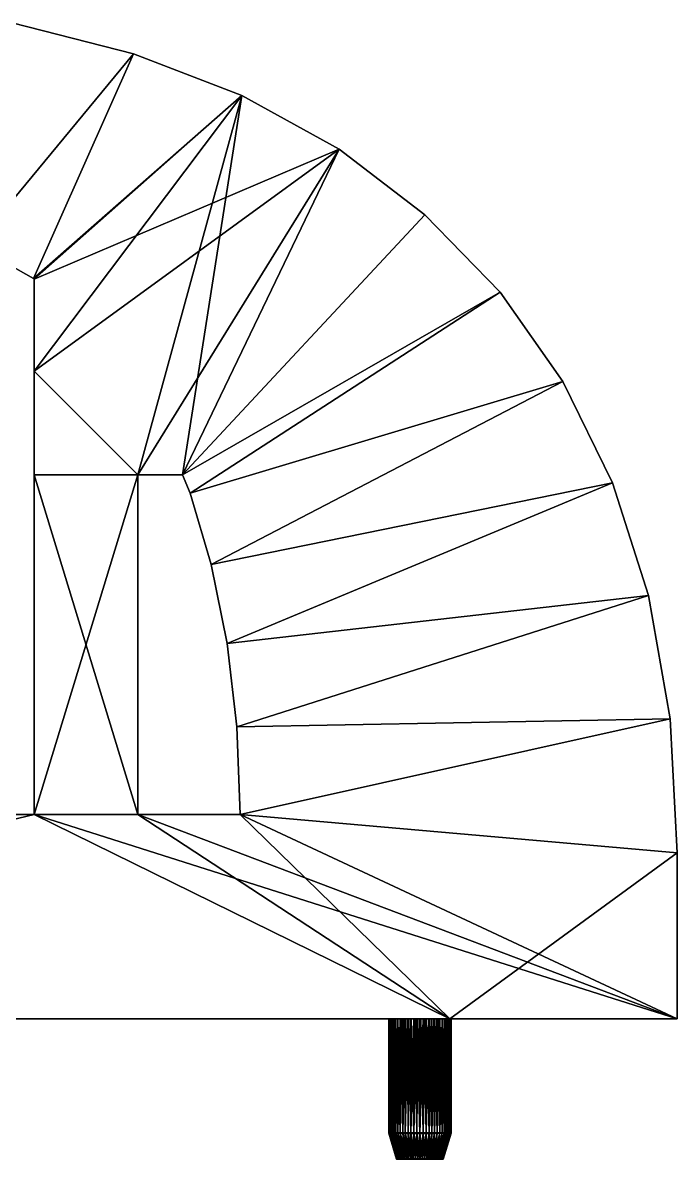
# Model space of a CAD drawing. Extents: x -16.5 to 76.5, y -27 to 68.
# Drawn here: x 45 to 76.5, y 12 to 66.8 of the extents above; entities that cross this region are included whole.
import ezdxf

# ---------------------------------------------------------------- set-up
doc = ezdxf.new("R2010")
doc.units = 0
doc.header["$MEASUREMENT"] = 0
doc.layers.add('STL2DXF', color=7, linetype='Continuous')

msp = doc.modelspace()

# ---------------------------------------------------------------- linework, layer by layer
at = {"layer": 'STL2DXF'}
for points in [[(44.442, 66.797), (50.285, 65.293), (42.639, 56.063)], [(44.442, 66.797, 15), (42.639, 56.063, 15), (50.285, 65.293, 15)], [(44.442, 66.797), (44.442, 66.797, 15), (50.285, 65.293)], [(50.285, 65.293), (44.442, 66.797, 15), (50.285, 65.293, 15)], [(42.639, 56.063), (50.285, 65.293), (45.465, 54.464)], [(45.465, 54.464, 15), (50.285, 65.293, 15), (42.639, 56.063, 15)], [(55.521, 63.283), (45.465, 54.464), (50.285, 65.293)], [(45.465, 54.464, 15), (55.521, 63.283, 15), (50.285, 65.293, 15)], [(55.521, 63.283), (50.285, 65.293), (55.521, 63.283, 15)], [(55.521, 63.283, 15), (50.285, 65.293), (50.285, 65.293, 15)], [(45.465, 54.464), (55.521, 63.283), (45.5, 54.435)], [(55.521, 63.283, 15), (45.465, 54.464, 15), (45.5, 54.435, 15)], [(55.521, 63.283), (60.202, 60.699), (45.5, 54.435)], [(50.5, 45, 15), (55.521, 63.283, 15), (45.5, 50, 15)], [(45.5, 54.435, 15), (45.5, 50, 15), (55.521, 63.283, 15)], [(52.646, 45, 15), (55.521, 63.283, 15), (50.5, 45, 15)], [(55.521, 63.283, 15), (52.646, 45, 15), (60.202, 60.699, 15)], [(55.521, 63.283), (55.521, 63.283, 15), (60.202, 60.699)], [(60.202, 60.699, 15), (60.202, 60.699), (55.521, 63.283, 15)], [(45.5, 50), (60.202, 60.699), (50.5, 45)], [(45.5, 54.435), (60.202, 60.699), (45.5, 50)], [(50.5, 45), (60.202, 60.699), (52.646, 45)], [(64.329, 57.54), (52.646, 45), (60.202, 60.699)], [(64.329, 57.54, 15), (60.202, 60.699, 15), (52.646, 45, 15)], [(64.329, 57.54, 15), (64.329, 57.54), (60.202, 60.699, 15)], [(60.202, 60.699), (60.202, 60.699, 15), (64.329, 57.54)], [(64.329, 57.54), (67.97, 53.807), (52.646, 45)], [(64.329, 57.54, 15), (52.646, 45, 15), (67.97, 53.807, 15)], [(64.329, 57.54), (67.97, 53.807, 15), (67.97, 53.807)], [(64.329, 57.54, 15), (67.97, 53.807, 15), (64.329, 57.54)], [(42.639, 56.063), (45.465, 54.464), (45.465, 54.464, 15)], [(42.639, 56.063), (45.465, 54.464, 15), (42.639, 56.063, 15)], [(45.465, 54.464), (45.5, 54.435), (45.5, 54.435, 15)], [(45.465, 54.464), (45.5, 54.435, 15), (45.465, 54.464, 15)], [(45.5, 54.435), (45.5, 50), (45.5, 50, 15)], [(45.5, 54.435, 15), (45.5, 54.435), (45.5, 50, 15)], [(52.646, 45), (67.97, 53.807), (53.025, 44.127)], [(53.025, 44.127, 15), (67.97, 53.807, 15), (52.646, 45, 15)], [(70.987, 49.5), (53.025, 44.127), (67.97, 53.807)], [(67.97, 53.807, 15), (53.025, 44.127, 15), (70.987, 49.5, 15)], [(70.987, 49.5, 15), (70.987, 49.5), (67.97, 53.807, 15)], [(67.97, 53.807), (67.97, 53.807, 15), (70.987, 49.5)], [(50.5, 45), (45.5, 45), (45.5, 50)], [(45.5, 45, 15), (50.5, 45, 15), (45.5, 50, 15)], [(45.5, 50), (45.5, 45), (45.5, 45, 15)], [(45.5, 50, 15), (45.5, 50), (45.5, 45, 15)], [(53.025, 44.127), (70.987, 49.5), (54.03, 40.681)], [(53.025, 44.127, 15), (54.03, 40.681, 15), (70.987, 49.5, 15)], [(73.379, 44.619), (54.03, 40.681), (70.987, 49.5)], [(73.379, 44.619, 15), (70.987, 49.5, 15), (54.03, 40.681, 15)], [(73.379, 44.619, 15), (73.379, 44.619), (70.987, 49.5)], [(70.987, 49.5), (70.987, 49.5, 15), (73.379, 44.619, 15)], [(50.5, 28.622), (45.5, 28.622), (50.5, 45)], [(45.5, 28.622), (45.5, 45), (50.5, 45)], [(45.5, 28.622), (45.5, 45, 15), (45.5, 45)], [(50.5, 28.622, 15), (50.5, 45, 15), (45.5, 45, 15)], [(45.5, 28.622, 15), (50.5, 28.622, 15), (45.5, 45, 15)], [(45.5, 28.622), (45.5, 28.622, 15), (45.5, 45, 15)], [(50.5, 28.622, 15), (50.5, 28.622), (50.5, 45)], [(50.5, 28.622, 15), (50.5, 45), (50.5, 45, 15)], [(52.646, 45), (52.646, 45, 15), (50.5, 45)], [(50.5, 45, 15), (50.5, 45), (52.646, 45, 15)], [(53.025, 44.127), (53.025, 44.127, 15), (52.646, 45)], [(52.646, 45, 15), (52.646, 45), (53.025, 44.127, 15)], [(54.03, 40.681), (73.379, 44.619), (54.81, 36.88)], [(54.81, 36.88, 15), (73.379, 44.619, 15), (54.03, 40.681, 15)], [(75.113, 39.191), (54.81, 36.88), (73.379, 44.619)], [(73.379, 44.619, 15), (54.81, 36.88, 15), (75.113, 39.191, 15)], [(75.113, 39.191), (73.379, 44.619), (73.379, 44.619, 15)], [(75.113, 39.191), (73.379, 44.619, 15), (75.113, 39.191, 15)], [(53.025, 44.127), (54.03, 40.681), (54.03, 40.681, 15)], [(53.025, 44.127), (54.03, 40.681, 15), (53.025, 44.127, 15)], [(54.03, 40.681), (54.81, 36.88), (54.03, 40.681, 15)], [(54.03, 40.681, 15), (54.81, 36.88), (54.81, 36.88, 15)], [(54.81, 36.88), (75.113, 39.191), (55.279, 32.86)], [(55.279, 32.86, 15), (75.113, 39.191, 15), (54.81, 36.88, 15)], [(76.153, 33.243), (55.279, 32.86), (75.113, 39.191)], [(75.113, 39.191, 15), (55.279, 32.86, 15), (76.153, 33.243, 15)], [(76.153, 33.243), (75.113, 39.191), (75.113, 39.191, 15)], [(76.153, 33.243), (75.113, 39.191, 15), (76.153, 33.243, 15)], [(55.279, 32.86, 15), (54.81, 36.88, 15), (55.279, 32.86)], [(54.81, 36.88), (55.279, 32.86), (54.81, 36.88, 15)], [(55.279, 32.86), (76.153, 33.243), (55.435, 28.622)], [(55.435, 28.622, 15), (76.153, 33.243, 15), (55.279, 32.86, 15)], [(76.5, 26.776), (55.435, 28.622), (76.153, 33.243)], [(76.153, 33.243, 15), (55.435, 28.622, 15), (76.5, 26.776, 15)], [(76.153, 33.243, 15), (76.5, 26.776, 15), (76.153, 33.243)], [(76.5, 26.776), (76.153, 33.243), (76.5, 26.776, 15)], [(55.279, 32.86, 15), (55.279, 32.86), (55.435, 28.622)], [(55.279, 32.86, 15), (55.435, 28.622), (55.435, 28.622, 15)], [(45.5, 28.622), (4.409, 18.777), (15.5, 28.622)], [(4.409, 18.777), (45.5, 28.622), (76.5, 18.777)], [(65.536, 18.777, 15), (45.5, 28.622, 15), (4.409, 18.777, 15)], [(45.5, 28.622, 15), (15.5, 28.622, 15), (4.409, 18.777, 15)], [(15.5, 28.622), (45.5, 28.622, 15), (45.5, 28.622)], [(45.5, 28.622, 15), (15.5, 28.622), (15.5, 28.622, 15)], [(50.5, 28.622), (76.5, 18.777), (45.5, 28.622)], [(50.5, 28.622, 15), (45.5, 28.622, 15), (65.536, 18.777, 15)], [(55.435, 28.622), (76.5, 18.777), (50.5, 28.622)], [(50.5, 28.622, 15), (55.435, 28.622), (50.5, 28.622)], [(50.5, 28.622, 15), (65.536, 18.777, 15), (55.435, 28.622, 15)], [(55.435, 28.622), (50.5, 28.622, 15), (55.435, 28.622, 15)], [(76.5, 26.776), (76.5, 18.777), (55.435, 28.622)], [(65.536, 18.777, 15), (76.5, 26.776, 15), (55.435, 28.622, 15)], [(76.5, 18.777, 15), (76.5, 26.776, 15), (65.536, 18.777, 15)], [(76.5, 26.776), (76.5, 18.777, 15), (76.5, 18.777)], [(76.5, 26.776), (76.5, 26.776, 15), (76.5, 18.777, 15)], [(4.409, 18.777, 15), (16.793, 18.777, 8.909), (65.536, 18.777, 15)], [(63.488, 18.777, 4.908), (4.409, 18.777), (63.526, 18.777, 4.891)], [(63.526, 18.777, 4.891), (4.409, 18.777), (63.665, 18.777, 4.845)], [(63.804, 18.777, 4.813), (4.409, 18.777), (63.807, 18.777, 4.812)], [(63.665, 18.777, 4.845), (4.409, 18.777), (63.804, 18.777, 4.813)], [(4.409, 18.777), (76.5, 18.777), (63.807, 18.777, 4.812)], [(63.267, 18.777, 5.018), (4.409, 18.777), (63.393, 18.777, 4.949)], [(63.488, 18.777, 4.908), (63.393, 18.777, 4.949), (4.409, 18.777)], [(4.409, 18.777), (63.267, 18.777, 5.018), (16.793, 18.777, 6.202)], [(16.897, 18.777, 8.886), (65.536, 18.777, 15), (16.793, 18.777, 8.909)], [(16.793, 18.777, 8.909), (65.536, 18.777, 15), (16.793, 18.777, 8.909)], [(16.831, 18.777, 6.211), (16.793, 18.777, 6.202), (63.267, 18.777, 5.018)], [(16.935, 18.777, 6.235), (16.831, 18.777, 6.211), (63.267, 18.777, 5.018)], [(16.935, 18.777, 8.877), (65.536, 18.777, 15), (16.897, 18.777, 8.886)], [(17.037, 18.777, 8.843), (65.536, 18.777, 15), (16.935, 18.777, 8.877)], [(17.074, 18.777, 6.281), (16.935, 18.777, 6.235), (63.267, 18.777, 5.018)], [(17.074, 18.777, 8.831), (65.536, 18.777, 15), (17.037, 18.777, 8.843)], [(17.172, 18.777, 8.788), (65.536, 18.777, 15), (17.074, 18.777, 8.831)], [(17.205, 18.777, 6.338), (17.074, 18.777, 6.281), (63.267, 18.777, 5.018)], [(17.207, 18.777, 8.773), (65.536, 18.777, 15), (17.172, 18.777, 8.788)], [(17.207, 18.777, 6.339), (17.205, 18.777, 6.338), (63.267, 18.777, 5.018)], [(17.3, 18.777, 8.722), (65.536, 18.777, 15), (17.207, 18.777, 8.773)], [(17.207, 18.777, 8.773), (65.536, 18.777, 15), (17.207, 18.777, 8.773)], [(17.207, 18.777, 6.339), (63.267, 18.777, 5.018), (17.241, 18.777, 6.358)], [(17.241, 18.777, 6.358), (63.267, 18.777, 5.018), (17.333, 18.777, 6.409)], [(17.333, 18.777, 8.703), (65.536, 18.777, 15), (17.3, 18.777, 8.722)], [(17.333, 18.777, 8.703), (17.335, 18.777, 8.702), (65.536, 18.777, 15)], [(63.18, 18.777, 5.078), (17.333, 18.777, 6.409), (63.267, 18.777, 5.018)], [(63.148, 18.777, 5.099), (17.333, 18.777, 6.409), (63.18, 18.777, 5.078)], [(17.333, 18.777, 6.409), (63.148, 18.777, 5.099), (17.365, 18.777, 6.43)], [(17.42, 18.777, 8.644), (65.536, 18.777, 15), (17.335, 18.777, 8.702)], [(17.365, 18.777, 6.43), (63.148, 18.777, 5.099), (17.408, 18.777, 6.459)], [(17.408, 18.777, 6.459), (63.148, 18.777, 5.099), (17.452, 18.777, 6.489)], [(17.452, 18.777, 8.623), (65.536, 18.777, 15), (17.42, 18.777, 8.644)], [(17.452, 18.777, 8.623), (17.561, 18.777, 8.532), (65.536, 18.777, 15)], [(17.452, 18.777, 6.489), (63.039, 18.777, 5.19), (17.561, 18.777, 6.58)], [(63.039, 18.777, 5.19), (17.452, 18.777, 6.489), (63.148, 18.777, 5.099)], [(17.66, 18.777, 8.432), (65.536, 18.777, 15), (17.561, 18.777, 8.532)], [(17.561, 18.777, 6.58), (62.94, 18.777, 5.29), (17.66, 18.777, 6.68)], [(62.94, 18.777, 5.29), (17.561, 18.777, 6.58), (63.039, 18.777, 5.19)], [(17.66, 18.777, 6.68), (62.853, 18.777, 5.399), (17.747, 18.777, 6.789)], [(17.747, 18.777, 8.323), (65.536, 18.777, 15), (17.66, 18.777, 8.432)], [(62.853, 18.777, 5.399), (17.66, 18.777, 6.68), (62.94, 18.777, 5.29)], [(17.747, 18.777, 6.789), (62.777, 18.777, 5.515), (17.822, 18.777, 6.904)], [(17.823, 18.777, 8.207), (65.536, 18.777, 15), (17.747, 18.777, 8.323)], [(62.777, 18.777, 5.515), (17.747, 18.777, 6.789), (62.853, 18.777, 5.399)], [(17.822, 18.777, 6.904), (62.777, 18.777, 5.515), (17.823, 18.777, 6.905)], [(17.831, 18.777, 8.192), (65.536, 18.777, 15), (17.823, 18.777, 8.207)], [(62.731, 18.777, 5.605), (17.823, 18.777, 6.905), (62.777, 18.777, 5.515)], [(17.823, 18.777, 6.905), (62.714, 18.777, 5.638), (17.84, 18.777, 6.938)], [(62.714, 18.777, 5.638), (17.823, 18.777, 6.905), (62.731, 18.777, 5.605)], [(17.831, 18.777, 8.192), (17.869, 18.777, 8.117), (65.536, 18.777, 15)], [(17.84, 18.777, 6.938), (62.714, 18.777, 5.638), (17.886, 18.777, 7.028)], [(17.886, 18.777, 8.084), (65.536, 18.777, 15), (17.869, 18.777, 8.117)], [(17.922, 18.777, 7.991), (65.536, 18.777, 15), (17.886, 18.777, 8.083)], [(17.886, 18.777, 8.084), (17.886, 18.777, 8.083), (65.536, 18.777, 15)], [(62.678, 18.777, 5.732), (17.886, 18.777, 7.028), (62.714, 18.777, 5.638)], [(62.665, 18.777, 5.766), (17.886, 18.777, 7.028), (62.678, 18.777, 5.732)], [(17.886, 18.777, 7.028), (62.665, 18.777, 5.766), (17.899, 18.777, 7.062)], [(17.899, 18.777, 7.062), (62.665, 18.777, 5.766), (17.935, 18.777, 7.156)], [(17.935, 18.777, 7.957), (65.536, 18.777, 15), (17.922, 18.777, 7.991)], [(62.701, 18.777, 6.66), (17.935, 18.777, 7.957), (62.665, 18.777, 6.567)], [(62.714, 18.777, 6.694), (17.935, 18.777, 7.957), (62.701, 18.777, 6.66)], [(62.777, 18.777, 6.817), (17.935, 18.777, 7.957), (62.714, 18.777, 6.694)], [(63.039, 18.777, 7.142), (63.148, 18.777, 7.233), (17.935, 18.777, 7.957)], [(65.536, 18.777, 15), (17.935, 18.777, 7.957), (63.148, 18.777, 7.233)], [(62.853, 18.777, 6.933), (17.935, 18.777, 7.957), (62.777, 18.777, 6.817)], [(63.039, 18.777, 7.142), (17.935, 18.777, 7.957), (62.94, 18.777, 7.042)], [(62.94, 18.777, 7.042), (17.935, 18.777, 7.957), (62.853, 18.777, 6.933)], [(17.971, 18.777, 7.826), (62.665, 18.777, 6.567), (17.935, 18.777, 7.957)], [(62.665, 18.777, 5.766), (17.935, 18.777, 7.156), (62.665, 18.777, 5.766)], [(62.629, 18.777, 5.897), (17.935, 18.777, 7.156), (62.665, 18.777, 5.766)], [(17.935, 18.777, 7.156), (62.629, 18.777, 5.897), (17.938, 18.777, 7.168)], [(17.938, 18.777, 7.168), (62.629, 18.777, 5.897), (17.971, 18.777, 7.287)], [(62.629, 18.777, 6.435), (17.971, 18.777, 7.826), (62.629, 18.777, 6.435)], [(62.655, 18.777, 6.532), (17.971, 18.777, 7.826), (62.629, 18.777, 6.435)], [(62.665, 18.777, 6.567), (17.971, 18.777, 7.826), (62.655, 18.777, 6.532)], [(17.971, 18.777, 7.287), (62.629, 18.777, 5.897), (17.971, 18.777, 7.287)], [(17.971, 18.777, 7.287), (62.607, 18.777, 6.031), (17.977, 18.777, 7.322)], [(17.987, 18.777, 7.727), (62.629, 18.777, 6.435), (17.971, 18.777, 7.826)], [(62.607, 18.777, 6.031), (17.971, 18.777, 7.287), (62.613, 18.777, 5.995)], [(62.613, 18.777, 5.995), (17.971, 18.777, 7.287), (62.629, 18.777, 5.897)], [(17.977, 18.777, 7.322), (62.607, 18.777, 6.031), (17.993, 18.777, 7.42)], [(17.993, 18.777, 7.692), (62.629, 18.777, 6.435), (17.987, 18.777, 7.727)], [(62.601, 18.777, 6.144), (17.993, 18.777, 7.421), (62.602, 18.777, 6.13)], [(62.6, 18.777, 6.166), (17.993, 18.777, 7.421), (62.6, 18.777, 6.166)], [(17.993, 18.777, 7.42), (62.607, 18.777, 6.031), (17.993, 18.777, 7.421)], [(62.623, 18.777, 6.399), (17.993, 18.777, 7.692), (62.607, 18.777, 6.302)], [(62.629, 18.777, 6.435), (17.993, 18.777, 7.692), (62.623, 18.777, 6.399)], [(62.6, 18.777, 6.166), (17.993, 18.777, 7.421), (62.601, 18.777, 6.144)], [(17.993, 18.777, 7.421), (62.6, 18.777, 6.166), (17.995, 18.777, 7.457)], [(17.998, 18.777, 7.592), (62.607, 18.777, 6.302), (17.993, 18.777, 7.692)], [(62.602, 18.777, 6.13), (17.993, 18.777, 7.421), (62.607, 18.777, 6.031)], [(17.995, 18.777, 7.457), (62.6, 18.777, 6.166), (18, 18.777, 7.556)], [(18, 18.777, 7.556), (62.607, 18.777, 6.302), (17.998, 18.777, 7.592)], [(18, 18.777, 7.556), (62.6, 18.777, 6.166), (18, 18.777, 7.556)], [(62.607, 18.777, 6.302), (18, 18.777, 7.556), (62.6, 18.777, 6.166)], [(62.607, 18.777, 6.302), (62.6, 18.777, 6.166), (62.607, 13.27, 6.125)], [(62.6, 13.271, 5.989), (62.607, 13.27, 6.125), (62.6, 18.777, 6.166)], [(62.607, 13.272, 5.854), (62.6, 13.271, 5.989), (62.602, 18.777, 6.13)], [(62.6, 18.777, 6.166), (62.601, 18.777, 6.144), (62.6, 13.271, 5.989)], [(62.602, 18.777, 6.13), (62.6, 13.271, 5.989), (62.601, 18.777, 6.144)], [(62.6, 18.777, 6.166), (62.607, 13.27, 6.125), (62.6, 18.777, 6.166)], [(62.602, 18.777, 6.13), (62.607, 18.777, 6.031), (62.607, 13.272, 5.854)], [(62.613, 18.777, 5.995), (62.629, 13.274, 5.72), (62.607, 13.272, 5.854)], [(62.623, 18.777, 6.399), (62.607, 18.777, 6.302), (62.607, 13.27, 6.125)], [(62.607, 13.272, 5.854), (62.607, 18.777, 6.031), (62.613, 18.777, 5.995)], [(62.607, 13.27, 6.125), (62.629, 13.268, 6.259), (62.623, 18.777, 6.399)], [(62.613, 18.777, 5.995), (62.629, 18.777, 5.897), (62.629, 13.274, 5.72)], [(62.629, 18.777, 6.435), (62.623, 18.777, 6.399), (62.629, 13.268, 6.259)], [(62.665, 13.275, 5.589), (62.629, 13.274, 5.72), (62.665, 18.777, 5.766)], [(62.629, 18.777, 5.897), (62.665, 18.777, 5.766), (62.629, 13.274, 5.72)], [(62.665, 18.777, 5.766), (62.665, 18.777, 5.766), (62.629, 13.274, 5.72)], [(62.655, 18.777, 6.532), (62.629, 13.268, 6.259), (62.665, 13.267, 6.39)], [(62.629, 18.777, 6.435), (62.629, 13.268, 6.259), (62.629, 18.777, 6.435)], [(62.655, 18.777, 6.532), (62.629, 18.777, 6.435), (62.629, 13.268, 6.259)], [(62.665, 13.267, 6.39), (62.665, 18.777, 6.567), (62.655, 18.777, 6.532)], [(62.714, 13.276, 5.462), (62.665, 13.275, 5.589), (62.678, 18.777, 5.732)], [(62.665, 18.777, 5.766), (62.678, 18.777, 5.732), (62.665, 13.275, 5.589)], [(62.665, 13.267, 6.39), (62.701, 18.777, 6.66), (62.665, 18.777, 6.567)], [(62.665, 13.267, 6.39), (62.714, 13.266, 6.517), (62.701, 18.777, 6.66)], [(62.714, 18.777, 5.638), (62.714, 13.276, 5.462), (62.678, 18.777, 5.732)], [(62.714, 18.777, 6.694), (62.701, 18.777, 6.66), (62.714, 13.266, 6.517)], [(62.777, 13.277, 5.339), (62.714, 13.276, 5.462), (62.731, 18.777, 5.605)], [(62.714, 18.777, 5.638), (62.731, 18.777, 5.605), (62.714, 13.276, 5.462)], [(62.714, 13.266, 6.517), (62.777, 13.265, 6.64), (62.714, 18.777, 6.694)], [(62.777, 18.777, 6.817), (62.714, 18.777, 6.694), (62.777, 13.265, 6.64)], [(62.777, 13.277, 5.339), (62.731, 18.777, 5.605), (62.777, 18.777, 5.515)], [(62.853, 13.278, 5.223), (62.777, 13.277, 5.339), (62.853, 18.777, 5.399)], [(62.777, 18.777, 5.515), (62.853, 18.777, 5.399), (62.777, 13.277, 5.339)], [(62.853, 18.777, 6.933), (62.777, 18.777, 6.817), (62.853, 13.264, 6.756)], [(62.777, 13.265, 6.64), (62.853, 13.264, 6.756), (62.777, 18.777, 6.817)], [(62.853, 13.278, 5.223), (62.853, 18.777, 5.399), (62.94, 18.777, 5.29)], [(62.94, 18.777, 5.29), (62.94, 13.279, 5.114), (62.853, 13.278, 5.223)], [(62.94, 18.777, 7.042), (62.853, 18.777, 6.933), (62.94, 13.263, 6.865)], [(62.853, 13.264, 6.756), (62.94, 13.263, 6.865), (62.853, 18.777, 6.933)], [(62.94, 18.777, 5.29), (63.039, 18.777, 5.19), (62.94, 13.279, 5.114)], [(63.039, 13.28, 5.014), (62.94, 13.279, 5.114), (63.039, 18.777, 5.19)], [(63.039, 18.777, 7.142), (62.94, 18.777, 7.042), (63.039, 13.262, 6.965)], [(62.94, 13.263, 6.865), (63.039, 13.262, 6.965), (62.94, 18.777, 7.042)], [(63.148, 18.777, 7.233), (63.039, 18.777, 7.142), (63.148, 13.261, 7.056)], [(63.039, 18.777, 5.19), (63.148, 18.777, 5.099), (63.039, 13.28, 5.014)], [(63.148, 13.281, 4.923), (63.039, 13.28, 5.014), (63.148, 18.777, 5.099)], [(63.039, 13.262, 6.965), (63.148, 13.261, 7.056), (63.039, 18.777, 7.142)], [(63.18, 18.777, 5.078), (63.267, 13.282, 4.842), (63.148, 13.281, 4.923)], [(63.235, 18.777, 7.292), (65.536, 18.777, 15), (63.148, 18.777, 7.233)], [(63.148, 13.281, 4.923), (63.148, 18.777, 5.099), (63.18, 18.777, 5.078)], [(63.148, 13.261, 7.056), (63.267, 13.26, 7.137), (63.235, 18.777, 7.292)], [(63.148, 18.777, 7.233), (63.148, 13.261, 7.056), (63.235, 18.777, 7.292)], [(63.267, 18.777, 5.018), (63.267, 13.282, 4.842), (63.18, 18.777, 5.078)], [(63.267, 18.777, 7.313), (65.536, 18.777, 15), (63.235, 18.777, 7.292)], [(63.267, 18.777, 7.313), (63.235, 18.777, 7.292), (63.267, 13.26, 7.137)], [(63.267, 18.777, 7.313), (63.269, 18.777, 7.315), (65.536, 18.777, 15)], [(63.267, 13.26, 7.137), (63.36, 18.777, 7.365), (63.269, 18.777, 7.315)], [(63.267, 13.26, 7.137), (63.393, 13.259, 7.206), (63.36, 18.777, 7.365)], [(63.393, 13.283, 4.773), (63.267, 13.282, 4.842), (63.393, 18.777, 4.949)], [(63.267, 18.777, 5.018), (63.393, 18.777, 4.949), (63.267, 13.282, 4.842)], [(63.269, 18.777, 7.315), (63.267, 18.777, 7.313), (63.267, 13.26, 7.137)], [(63.269, 18.777, 7.315), (63.36, 18.777, 7.365), (65.536, 18.777, 15)], [(63.393, 18.777, 7.383), (65.536, 18.777, 15), (63.36, 18.777, 7.365)], [(63.393, 18.777, 7.383), (63.36, 18.777, 7.365), (63.393, 13.259, 7.206)], [(63.488, 18.777, 7.424), (65.536, 18.777, 15), (63.393, 18.777, 7.383)], [(63.491, 18.777, 7.426), (63.488, 18.777, 7.424), (63.393, 13.259, 7.206)], [(63.526, 13.283, 4.715), (63.393, 13.283, 4.773), (63.526, 18.777, 4.891)], [(63.488, 18.777, 4.908), (63.526, 18.777, 4.891), (63.393, 13.283, 4.773)], [(63.393, 18.777, 7.383), (63.393, 13.259, 7.206), (63.488, 18.777, 7.424)], [(63.393, 13.259, 7.206), (63.526, 13.259, 7.264), (63.491, 18.777, 7.426)], [(63.393, 18.777, 4.949), (63.488, 18.777, 4.908), (63.393, 13.283, 4.773)], [(63.488, 18.777, 7.424), (63.491, 18.777, 7.426), (65.536, 18.777, 15)], [(63.491, 18.777, 7.426), (63.526, 18.777, 7.441), (65.536, 18.777, 15)], [(63.526, 18.777, 7.441), (63.491, 18.777, 7.426), (63.526, 13.259, 7.264)], [(63.665, 18.777, 4.845), (63.665, 13.284, 4.669), (63.526, 13.283, 4.715)], [(63.526, 18.777, 7.441), (63.628, 18.777, 7.474), (65.536, 18.777, 15)], [(63.526, 13.283, 4.715), (63.526, 18.777, 4.891), (63.665, 18.777, 4.845)], [(63.526, 13.259, 7.264), (63.665, 13.258, 7.31), (63.628, 18.777, 7.474)], [(63.628, 18.777, 7.474), (63.526, 18.777, 7.441), (63.526, 13.259, 7.264)], [(63.665, 18.777, 7.486), (63.628, 18.777, 7.474), (63.665, 13.258, 7.31)], [(63.665, 18.777, 7.486), (65.536, 18.777, 15), (63.628, 18.777, 7.474)], [(63.807, 13.258, 7.343), (63.668, 18.777, 7.487), (63.665, 13.258, 7.31)], [(63.668, 18.777, 7.487), (65.536, 18.777, 15), (63.665, 18.777, 7.486)], [(63.665, 18.777, 4.845), (63.804, 18.777, 4.813), (63.665, 13.284, 4.669)], [(63.665, 13.284, 4.669), (63.804, 18.777, 4.813), (63.807, 13.284, 4.636)], [(63.665, 18.777, 7.486), (63.665, 13.258, 7.31), (63.668, 18.777, 7.487)], [(63.807, 18.777, 7.519), (65.536, 18.777, 15), (63.668, 18.777, 7.487)], [(63.807, 18.777, 7.519), (63.668, 18.777, 7.487), (63.807, 13.258, 7.343)], [(63.807, 18.777, 4.812), (63.807, 13.284, 4.636), (63.804, 18.777, 4.813)], [(63.953, 13.284, 4.617), (63.807, 13.284, 4.636), (63.846, 18.777, 4.807)], [(63.914, 18.777, 7.534), (65.536, 18.777, 15), (63.807, 18.777, 7.519)], [(63.846, 18.777, 4.807), (63.807, 18.777, 4.812), (76.5, 18.777)], [(63.807, 18.777, 4.812), (63.846, 18.777, 4.807), (63.807, 13.284, 4.636)], [(63.807, 13.258, 7.343), (63.953, 13.258, 7.362), (63.914, 18.777, 7.534)], [(63.807, 18.777, 7.519), (63.807, 13.258, 7.343), (63.914, 18.777, 7.534)], [(63.953, 18.777, 4.792), (63.846, 18.777, 4.807), (76.5, 18.777)], [(63.953, 13.284, 4.617), (63.846, 18.777, 4.807), (63.953, 18.777, 4.792)], [(63.953, 18.777, 7.539), (65.536, 18.777, 15), (63.914, 18.777, 7.534)], [(63.953, 18.777, 7.539), (63.914, 18.777, 7.534), (63.953, 13.258, 7.362)], [(64.1, 18.777, 7.546), (63.953, 18.777, 7.539), (64.1, 13.258, 7.369)], [(64.1, 18.777, 7.546), (65.536, 18.777, 15), (63.953, 18.777, 7.539)], [(63.993, 18.777, 4.791), (63.953, 18.777, 4.792), (76.5, 18.777)], [(63.993, 18.777, 4.791), (64.1, 13.284, 4.61), (63.953, 13.284, 4.617)], [(63.953, 13.258, 7.362), (64.1, 13.258, 7.369), (63.953, 18.777, 7.539)], [(63.953, 13.284, 4.617), (63.953, 18.777, 4.792), (63.993, 18.777, 4.791)], [(64.097, 18.777, 4.786), (63.993, 18.777, 4.791), (76.5, 18.777)], [(63.993, 18.777, 4.791), (64.097, 18.777, 4.786), (64.1, 13.284, 4.61)], [(64.1, 18.777, 4.786), (64.097, 18.777, 4.786), (76.5, 18.777)], [(64.1, 18.777, 4.786), (64.1, 13.284, 4.61), (64.097, 18.777, 4.786)], [(64.1, 18.777, 7.546), (64.1, 13.258, 7.369), (64.247, 18.777, 7.539)], [(64.247, 13.258, 7.362), (64.247, 18.777, 7.539), (64.1, 13.258, 7.369)], [(64.247, 18.777, 7.539), (65.536, 18.777, 15), (64.1, 18.777, 7.546)], [(64.14, 18.777, 4.788), (64.1, 18.777, 4.786), (76.5, 18.777)], [(64.247, 13.284, 4.617), (64.1, 13.284, 4.61), (64.14, 18.777, 4.788)], [(64.1, 18.777, 4.786), (64.14, 18.777, 4.788), (64.1, 13.284, 4.61)], [(64.247, 18.777, 4.792), (64.14, 18.777, 4.788), (76.5, 18.777)], [(64.247, 13.284, 4.617), (64.14, 18.777, 4.788), (64.247, 18.777, 4.792)], [(64.286, 18.777, 4.798), (64.393, 13.284, 4.636), (64.247, 13.284, 4.617)], [(64.286, 18.777, 4.798), (64.247, 18.777, 4.792), (76.5, 18.777)], [(64.247, 18.777, 7.539), (64.354, 18.777, 7.524), (65.536, 18.777, 15)], [(64.354, 18.777, 7.524), (64.247, 13.258, 7.362), (64.393, 13.258, 7.343)], [(64.247, 18.777, 7.539), (64.247, 13.258, 7.362), (64.354, 18.777, 7.524)], [(64.247, 18.777, 4.792), (64.286, 18.777, 4.798), (64.247, 13.284, 4.617)], [(64.286, 18.777, 4.798), (76.5, 18.777), (64.393, 18.777, 4.812)], [(64.393, 13.284, 4.636), (64.286, 18.777, 4.798), (64.393, 18.777, 4.812)], [(64.393, 18.777, 7.519), (65.536, 18.777, 15), (64.354, 18.777, 7.524)], [(64.393, 18.777, 7.519), (64.354, 18.777, 7.524), (64.393, 13.258, 7.343)], [(65.536, 18.777, 15), (64.393, 18.777, 7.519), (64.396, 18.777, 7.519)], [(64.393, 18.777, 7.519), (64.393, 13.258, 7.343), (64.396, 18.777, 7.519)], [(64.512, 18.777, 4.84), (64.393, 18.777, 4.812), (76.5, 18.777)], [(64.396, 18.777, 7.519), (64.393, 13.258, 7.343), (64.512, 18.777, 7.492)], [(64.535, 13.258, 7.31), (64.512, 18.777, 7.492), (64.393, 13.258, 7.343)], [(64.393, 13.284, 4.636), (64.393, 18.777, 4.812), (64.535, 13.284, 4.669)], [(64.393, 18.777, 4.812), (64.512, 18.777, 4.84), (64.535, 13.284, 4.669)], [(64.396, 18.777, 7.519), (64.512, 18.777, 7.492), (65.536, 18.777, 15)], [(64.535, 18.777, 7.486), (65.536, 18.777, 15), (64.512, 18.777, 7.492)], [(64.535, 18.777, 4.845), (64.512, 18.777, 4.84), (76.5, 18.777)], [(64.535, 18.777, 7.486), (64.512, 18.777, 7.492), (64.535, 13.258, 7.31)], [(64.535, 18.777, 4.845), (64.535, 13.284, 4.669), (64.512, 18.777, 4.84)], [(64.637, 18.777, 7.453), (64.535, 13.258, 7.31), (64.674, 18.777, 7.441)], [(64.535, 13.258, 7.31), (64.674, 13.259, 7.264), (64.674, 18.777, 7.441)], [(64.535, 18.777, 7.486), (64.637, 18.777, 7.453), (65.536, 18.777, 15)], [(64.535, 18.777, 4.845), (76.5, 18.777), (64.674, 18.777, 4.891)], [(64.535, 13.258, 7.31), (64.637, 18.777, 7.453), (64.535, 18.777, 7.486)], [(64.535, 18.777, 4.845), (64.674, 18.777, 4.891), (64.674, 13.283, 4.715)], [(64.535, 18.777, 4.845), (64.674, 13.283, 4.715), (64.535, 13.284, 4.669)], [(64.674, 18.777, 7.441), (65.536, 18.777, 15), (64.637, 18.777, 7.453)], [(64.674, 18.777, 7.441), (64.772, 18.777, 7.398), (65.536, 18.777, 15)], [(64.807, 18.777, 4.949), (64.674, 18.777, 4.891), (76.5, 18.777)], [(64.807, 13.259, 7.206), (64.807, 18.777, 7.383), (64.674, 13.259, 7.264)], [(64.674, 13.259, 7.264), (64.772, 18.777, 7.398), (64.674, 18.777, 7.441)], [(64.772, 18.777, 7.398), (64.674, 13.259, 7.264), (64.807, 18.777, 7.383)], [(64.807, 18.777, 4.949), (64.807, 13.283, 4.773), (64.674, 18.777, 4.891)], [(64.674, 13.283, 4.715), (64.674, 18.777, 4.891), (64.807, 13.283, 4.773)], [(64.807, 18.777, 7.383), (65.536, 18.777, 15), (64.772, 18.777, 7.398)], [(64.933, 18.777, 7.313), (64.807, 13.259, 7.206), (64.933, 13.26, 7.137)], [(64.807, 18.777, 7.383), (64.807, 18.777, 7.383), (65.536, 18.777, 15)], [(64.807, 18.777, 7.383), (64.9, 18.777, 7.332), (65.536, 18.777, 15)], [(64.807, 18.777, 4.949), (76.5, 18.777), (64.933, 18.777, 5.018)], [(64.807, 13.259, 7.206), (64.933, 18.777, 7.313), (64.9, 18.777, 7.332)], [(64.807, 18.777, 7.383), (64.807, 13.259, 7.206), (64.807, 18.777, 7.383)], [(64.807, 18.777, 7.383), (64.807, 13.259, 7.206), (64.9, 18.777, 7.332)], [(64.807, 13.283, 4.773), (64.807, 18.777, 4.949), (64.933, 13.282, 4.842)], [(64.933, 18.777, 5.018), (64.933, 13.282, 4.842), (64.807, 18.777, 4.949)], [(64.933, 18.777, 7.313), (65.536, 18.777, 15), (64.9, 18.777, 7.332)], [(65.052, 18.777, 7.233), (64.933, 13.26, 7.137), (65.052, 13.261, 7.056)], [(64.933, 18.777, 7.313), (76.5, 18.777, 15), (65.536, 18.777, 15)], [(64.933, 18.777, 7.313), (64.935, 18.777, 7.312), (76.5, 18.777, 15)], [(64.935, 18.777, 7.312), (64.933, 13.26, 7.137), (65.02, 18.777, 7.254)], [(64.933, 13.26, 7.137), (65.052, 18.777, 7.233), (65.02, 18.777, 7.254)], [(64.933, 18.777, 5.018), (64.933, 18.777, 5.018), (76.5, 18.777)], [(64.933, 18.777, 5.018), (76.5, 18.777), (64.965, 18.777, 5.04)], [(64.965, 18.777, 5.04), (65.052, 13.281, 4.923), (64.933, 18.777, 5.018)], [(64.933, 13.26, 7.137), (64.935, 18.777, 7.312), (64.933, 18.777, 7.313)], [(64.933, 13.282, 4.842), (64.933, 18.777, 5.018), (65.052, 13.281, 4.923)], [(64.933, 18.777, 5.018), (64.933, 13.282, 4.842), (64.933, 18.777, 5.018)], [(65.02, 18.777, 7.254), (76.5, 18.777, 15), (64.935, 18.777, 7.312)], [(64.965, 18.777, 5.04), (76.5, 18.777), (65.052, 18.777, 5.099)], [(65.052, 13.281, 4.923), (64.965, 18.777, 5.04), (65.052, 18.777, 5.099)], [(65.052, 18.777, 7.233), (76.5, 18.777, 15), (65.02, 18.777, 7.254)], [(65.161, 13.262, 6.965), (65.161, 18.777, 7.142), (65.052, 13.261, 7.056)], [(65.161, 18.777, 7.142), (76.5, 18.777, 15), (65.052, 18.777, 7.233)], [(65.052, 18.777, 5.099), (76.5, 18.777), (65.161, 18.777, 5.19)], [(65.052, 18.777, 7.233), (65.052, 13.261, 7.056), (65.161, 18.777, 7.142)], [(65.052, 13.281, 4.923), (65.052, 18.777, 5.099), (65.161, 13.28, 5.014)], [(65.161, 18.777, 5.19), (65.161, 13.28, 5.014), (65.052, 18.777, 5.099)], [(65.26, 13.263, 6.865), (65.26, 18.777, 7.042), (65.161, 13.262, 6.965)], [(65.26, 18.777, 7.042), (76.5, 18.777, 15), (65.161, 18.777, 7.142)], [(65.26, 18.777, 5.29), (65.161, 18.777, 5.19), (76.5, 18.777)], [(65.161, 13.262, 6.965), (65.26, 18.777, 7.042), (65.161, 18.777, 7.142)], [(65.161, 13.28, 5.014), (65.161, 18.777, 5.19), (65.26, 13.279, 5.114)], [(65.26, 18.777, 5.29), (65.26, 13.279, 5.114), (65.161, 18.777, 5.19)], [(65.347, 13.264, 6.756), (65.347, 18.777, 6.933), (65.26, 13.263, 6.865)], [(65.347, 18.777, 6.933), (76.5, 18.777, 15), (65.26, 18.777, 7.042)], [(65.26, 18.777, 5.29), (76.5, 18.777), (65.347, 18.777, 5.399)], [(65.26, 18.777, 7.042), (65.26, 13.263, 6.865), (65.347, 18.777, 6.933)], [(65.347, 18.777, 5.399), (65.347, 13.278, 5.223), (65.26, 18.777, 5.29)], [(65.26, 13.279, 5.114), (65.26, 18.777, 5.29), (65.347, 13.278, 5.223)], [(65.423, 18.777, 6.817), (76.5, 18.777, 15), (65.347, 18.777, 6.933)], [(65.347, 18.777, 5.399), (76.5, 18.777), (65.422, 18.777, 5.514)], [(65.347, 18.777, 6.933), (65.347, 13.264, 6.756), (65.423, 18.777, 6.817)], [(65.423, 13.265, 6.64), (65.423, 18.777, 6.817), (65.347, 13.264, 6.756)], [(65.422, 18.777, 5.514), (65.423, 13.277, 5.339), (65.347, 18.777, 5.399)], [(65.347, 13.278, 5.223), (65.347, 18.777, 5.399), (65.423, 13.277, 5.339)], [(65.422, 18.777, 5.514), (76.5, 18.777), (65.423, 18.777, 5.515)], [(65.423, 18.777, 5.515), (65.423, 13.277, 5.339), (65.422, 18.777, 5.514)], [(65.486, 18.777, 6.694), (76.5, 18.777, 15), (65.423, 18.777, 6.817)], [(65.486, 18.777, 6.694), (65.423, 13.265, 6.64), (65.486, 13.266, 6.517)], [(65.423, 18.777, 5.515), (76.5, 18.777), (65.44, 18.777, 5.548)], [(65.423, 13.277, 5.339), (65.423, 18.777, 5.515), (65.486, 13.276, 5.462)], [(65.423, 18.777, 6.817), (65.423, 13.265, 6.64), (65.486, 18.777, 6.694)], [(65.44, 18.777, 5.548), (65.486, 13.276, 5.462), (65.423, 18.777, 5.515)], [(65.486, 18.777, 5.638), (65.44, 18.777, 5.548), (76.5, 18.777)], [(65.486, 13.276, 5.462), (65.44, 18.777, 5.548), (65.486, 18.777, 5.638)], [(65.486, 18.777, 6.694), (65.522, 18.777, 6.601), (76.5, 18.777, 15)], [(65.522, 18.777, 6.601), (65.486, 13.266, 6.517), (65.535, 18.777, 6.567)], [(65.486, 18.777, 6.694), (65.486, 13.266, 6.517), (65.522, 18.777, 6.601)], [(65.486, 18.777, 5.638), (76.5, 18.777), (65.499, 18.777, 5.672)], [(65.535, 13.267, 6.39), (65.535, 18.777, 6.567), (65.486, 13.266, 6.517)], [(65.535, 13.275, 5.589), (65.486, 13.276, 5.462), (65.486, 18.777, 5.638)], [(65.535, 13.275, 5.589), (65.486, 18.777, 5.638), (65.499, 18.777, 5.672)], [(65.535, 18.777, 5.766), (65.499, 18.777, 5.672), (76.5, 18.777)], [(65.535, 18.777, 5.766), (65.535, 13.275, 5.589), (65.499, 18.777, 5.672)], [(65.535, 18.777, 6.567), (76.5, 18.777, 15), (65.522, 18.777, 6.601)], [(65.571, 13.268, 6.259), (65.571, 18.777, 6.435), (65.535, 13.267, 6.39)], [(65.536, 18.777, 6.563), (65.535, 13.267, 6.39), (65.561, 18.777, 6.47)], [(65.535, 18.777, 6.567), (65.536, 18.777, 6.563), (76.5, 18.777, 15)], [(65.535, 18.777, 6.567), (65.535, 18.777, 6.567), (76.5, 18.777, 15)], [(65.535, 18.777, 6.567), (65.535, 13.267, 6.39), (65.535, 18.777, 6.567)], [(65.535, 18.777, 6.567), (65.535, 13.267, 6.39), (65.536, 18.777, 6.563)], [(65.536, 18.777, 5.769), (65.535, 18.777, 5.766), (76.5, 18.777)], [(65.536, 18.777, 5.769), (65.571, 13.274, 5.72), (65.535, 18.777, 5.766)], [(65.561, 18.777, 6.47), (65.535, 13.267, 6.39), (65.571, 18.777, 6.435)], [(65.535, 13.275, 5.589), (65.535, 18.777, 5.766), (65.571, 13.274, 5.72)], [(65.536, 18.777, 6.563), (65.561, 18.777, 6.47), (76.5, 18.777, 15)], [(65.571, 18.777, 5.897), (65.536, 18.777, 5.769), (76.5, 18.777)], [(65.571, 18.777, 5.897), (65.571, 13.274, 5.72), (65.536, 18.777, 5.769)], [(65.571, 18.777, 6.435), (76.5, 18.777, 15), (65.561, 18.777, 6.47)], [(65.571, 18.777, 6.434), (76.5, 18.777, 15), (65.571, 18.777, 6.435)], [(65.587, 18.777, 6.337), (76.5, 18.777, 15), (65.571, 18.777, 6.434)], [(65.587, 18.777, 6.337), (65.571, 13.268, 6.259), (65.593, 18.777, 6.302)], [(65.571, 18.777, 5.897), (65.571, 18.777, 5.897), (76.5, 18.777)], [(65.571, 18.777, 5.897), (65.571, 13.274, 5.72), (65.571, 18.777, 5.897)], [(65.571, 18.777, 5.897), (76.5, 18.777), (65.577, 18.777, 5.932)], [(65.587, 18.777, 6.337), (65.571, 18.777, 6.434), (65.571, 13.268, 6.259)], [(65.571, 18.777, 6.435), (65.571, 13.268, 6.259), (65.571, 18.777, 6.434)], [(65.593, 13.27, 6.125), (65.593, 18.777, 6.302), (65.571, 13.268, 6.259)], [(65.577, 18.777, 5.932), (65.593, 13.272, 5.854), (65.571, 18.777, 5.897)], [(65.571, 13.274, 5.72), (65.571, 18.777, 5.897), (65.593, 13.272, 5.854)], [(65.577, 18.777, 5.932), (76.5, 18.777), (65.593, 18.777, 6.031)], [(65.577, 18.777, 5.932), (65.593, 18.777, 6.031), (65.593, 13.272, 5.854)], [(65.587, 18.777, 6.337), (65.593, 18.777, 6.302), (76.5, 18.777, 15)], [(76.5, 18.777, 15), (65.593, 18.777, 6.302), (76.5, 18.777)], [(65.6, 18.777, 6.166), (76.5, 18.777), (65.593, 18.777, 6.302)], [(65.593, 13.27, 6.125), (65.6, 18.777, 6.166), (65.593, 18.777, 6.302)], [(65.593, 18.777, 6.031), (76.5, 18.777), (65.595, 18.777, 6.067)], [(65.6, 13.271, 5.989), (65.6, 18.777, 6.166), (65.593, 13.27, 6.125)], [(65.6, 13.271, 5.989), (65.593, 13.272, 5.854), (65.593, 18.777, 6.031)], [(65.6, 13.271, 5.989), (65.593, 18.777, 6.031), (65.595, 18.777, 6.067)], [(65.595, 18.777, 6.067), (76.5, 18.777), (65.599, 18.777, 6.144)], [(65.595, 18.777, 6.067), (65.599, 18.777, 6.144), (65.6, 13.271, 5.989)], [(65.599, 18.777, 6.144), (76.5, 18.777), (65.6, 18.777, 6.166)], [(65.6, 18.777, 6.166), (65.6, 13.271, 5.989), (65.599, 18.777, 6.144)], [(62.607, 13.272, 5.854), (62.6, 13.271, 5.989), (62.6, 13.271, 5.989)], [(62.6, 13.271, 5.989), (62.607, 13.272, 5.854), (62.98, 12.02, 5.848)], [(62.6, 13.271, 5.989), (62.6, 13.271, 5.989), (62.6, 13.271, 5.989)], [(62.6, 13.271, 5.989), (62.6, 13.271, 5.989), (62.607, 13.27, 6.125)], [(62.6, 13.271, 5.989), (62.6, 13.271, 5.989), (62.6, 13.271, 5.989)], [(62.6, 13.271, 5.989), (62.6, 13.271, 5.989), (62.6, 13.271, 5.989)], [(62.975, 12.019, 5.949), (62.607, 13.27, 6.125), (62.6, 13.271, 5.989)], [(62.6, 13.271, 5.989), (62.6, 13.271, 5.989), (62.975, 12.019, 5.949)], [(62.98, 12.02, 5.848), (62.975, 12.019, 5.949), (62.6, 13.271, 5.989)], [(62.607, 13.272, 5.854), (62.629, 13.274, 5.72), (62.997, 12.021, 5.748)], [(62.607, 13.272, 5.854), (62.997, 12.021, 5.748), (62.98, 12.02, 5.848)], [(62.629, 13.268, 6.259), (62.607, 13.27, 6.125), (62.98, 12.018, 6.051)], [(62.607, 13.27, 6.125), (62.975, 12.019, 5.949), (62.98, 12.018, 6.051)], [(63.023, 12.022, 5.649), (62.629, 13.274, 5.72), (62.665, 13.275, 5.589)], [(63.023, 12.022, 5.649), (62.997, 12.021, 5.748), (62.629, 13.274, 5.72)], [(62.665, 13.267, 6.39), (62.629, 13.268, 6.259), (62.997, 12.017, 6.151)], [(62.629, 13.268, 6.259), (62.98, 12.018, 6.051), (62.997, 12.017, 6.151)], [(62.714, 13.276, 5.462), (63.061, 12.023, 5.553), (62.665, 13.275, 5.589)], [(63.061, 12.023, 5.553), (63.03, 12.022, 5.632), (62.665, 13.275, 5.589)], [(63.023, 12.022, 5.649), (62.665, 13.275, 5.589), (63.03, 12.022, 5.632)], [(62.997, 12.017, 6.151), (63.023, 12.016, 6.25), (62.665, 13.267, 6.39)], [(62.665, 13.267, 6.39), (63.023, 12.016, 6.25), (62.714, 13.266, 6.517)], [(62.777, 13.277, 5.339), (63.108, 12.024, 5.462), (62.714, 13.276, 5.462)], [(63.108, 12.024, 5.462), (63.061, 12.023, 5.553), (62.714, 13.276, 5.462)], [(62.714, 13.266, 6.517), (63.023, 12.016, 6.25), (63.061, 12.015, 6.345)], [(62.714, 13.266, 6.517), (63.061, 12.015, 6.345), (62.777, 13.265, 6.64)], [(62.777, 13.277, 5.339), (62.853, 13.278, 5.223), (63.165, 12.024, 5.375)], [(63.165, 12.024, 5.375), (63.108, 12.024, 5.462), (62.777, 13.277, 5.339)], [(62.777, 13.265, 6.64), (63.061, 12.015, 6.345), (63.108, 12.014, 6.437)], [(62.777, 13.265, 6.64), (63.108, 12.014, 6.437), (62.853, 13.264, 6.756)], [(63.23, 12.025, 5.293), (62.853, 13.278, 5.223), (62.94, 13.279, 5.114)], [(62.853, 13.278, 5.223), (63.23, 12.025, 5.293), (63.165, 12.024, 5.375)], [(63.108, 12.014, 6.437), (63.165, 12.013, 6.524), (62.853, 13.264, 6.756)], [(63.165, 12.013, 6.524), (62.94, 13.263, 6.865), (62.853, 13.264, 6.756)], [(63.039, 13.28, 5.014), (63.305, 12.026, 5.218), (62.94, 13.279, 5.114)], [(63.305, 12.026, 5.218), (63.23, 12.025, 5.293), (62.94, 13.279, 5.114)], [(62.94, 13.263, 6.865), (63.165, 12.013, 6.524), (63.23, 12.013, 6.606)], [(62.94, 13.263, 6.865), (63.23, 12.013, 6.606), (63.039, 13.262, 6.965)], [(63.039, 13.28, 5.014), (63.148, 13.281, 4.923), (63.386, 12.026, 5.15)], [(63.386, 12.026, 5.15), (63.305, 12.026, 5.218), (63.039, 13.28, 5.014)], [(63.039, 13.262, 6.965), (63.23, 12.013, 6.606), (63.305, 12.012, 6.681)], [(63.148, 13.261, 7.056), (63.039, 13.262, 6.965), (63.305, 12.012, 6.681)], [(63.267, 13.282, 4.842), (63.475, 12.027, 5.089), (63.148, 13.281, 4.923)], [(63.148, 13.281, 4.923), (63.475, 12.027, 5.089), (63.386, 12.026, 5.15)], [(63.148, 13.261, 7.056), (63.386, 12.011, 6.749), (63.267, 13.26, 7.137)], [(63.305, 12.012, 6.681), (63.386, 12.011, 6.749), (63.148, 13.261, 7.056)], [(63.393, 13.283, 4.773), (63.57, 12.028, 5.037), (63.267, 13.282, 4.842)], [(63.267, 13.282, 4.842), (63.57, 12.028, 5.037), (63.475, 12.027, 5.089)], [(63.393, 13.259, 7.206), (63.267, 13.26, 7.137), (63.475, 12.011, 6.81)], [(63.267, 13.26, 7.137), (63.386, 12.011, 6.749), (63.475, 12.011, 6.81)], [(63.526, 13.283, 4.715), (63.669, 12.028, 4.993), (63.393, 13.283, 4.773)], [(63.669, 12.028, 4.993), (63.57, 12.028, 5.037), (63.393, 13.283, 4.773)], [(63.526, 13.259, 7.264), (63.393, 13.259, 7.206), (63.57, 12.01, 6.862)], [(63.57, 12.01, 6.862), (63.393, 13.259, 7.206), (63.475, 12.011, 6.81)], [(63.665, 13.284, 4.669), (63.773, 12.028, 4.959), (63.526, 13.283, 4.715)], [(63.773, 12.028, 4.959), (63.669, 12.028, 4.993), (63.526, 13.283, 4.715)], [(63.665, 13.258, 7.31), (63.526, 13.259, 7.264), (63.669, 12.01, 6.905)], [(63.526, 13.259, 7.264), (63.57, 12.01, 6.862), (63.669, 12.01, 6.905)], [(63.881, 12.029, 4.935), (63.773, 12.028, 4.959), (63.665, 13.284, 4.669)], [(63.881, 12.029, 4.935), (63.665, 13.284, 4.669), (63.807, 13.284, 4.636)], [(63.665, 13.258, 7.31), (63.773, 12.009, 6.94), (63.807, 13.258, 7.343)], [(63.665, 13.258, 7.31), (63.669, 12.01, 6.905), (63.773, 12.009, 6.94)], [(63.807, 13.258, 7.343), (63.773, 12.009, 6.94), (63.881, 12.009, 6.964)], [(63.881, 12.029, 4.935), (63.807, 13.284, 4.636), (63.99, 12.029, 4.92)], [(63.807, 13.284, 4.636), (63.953, 13.284, 4.617), (63.99, 12.029, 4.92)], [(63.807, 13.258, 7.343), (63.881, 12.009, 6.964), (63.953, 13.258, 7.362)], [(63.953, 13.258, 7.362), (63.881, 12.009, 6.964), (63.99, 12.009, 6.979)], [(64.1, 12.029, 4.915), (63.953, 13.284, 4.617), (64.1, 13.284, 4.61)], [(63.953, 13.284, 4.617), (64.1, 12.029, 4.915), (63.99, 12.029, 4.92)], [(64.1, 13.258, 7.369), (63.953, 13.258, 7.362), (63.99, 12.009, 6.979)], [(64.1, 12.009, 6.984), (64.1, 13.258, 7.369), (63.99, 12.009, 6.979)], [(64.21, 12.029, 4.92), (64.1, 13.284, 4.61), (64.247, 13.284, 4.617)], [(64.21, 12.029, 4.92), (64.1, 12.029, 4.915), (64.1, 13.284, 4.61)], [(64.1, 13.258, 7.369), (64.1, 12.009, 6.984), (64.247, 13.258, 7.362)], [(64.247, 13.258, 7.362), (64.1, 12.009, 6.984), (64.21, 12.009, 6.979)], [(64.247, 13.284, 4.617), (64.319, 12.029, 4.935), (64.21, 12.029, 4.92)], [(64.21, 12.009, 6.979), (64.393, 13.258, 7.343), (64.247, 13.258, 7.362)], [(64.393, 13.258, 7.343), (64.21, 12.009, 6.979), (64.319, 12.009, 6.964)], [(64.247, 13.284, 4.617), (64.393, 13.284, 4.636), (64.319, 12.029, 4.935)], [(64.427, 12.028, 4.959), (64.319, 12.029, 4.935), (64.393, 13.284, 4.636)], [(64.535, 13.258, 7.31), (64.393, 13.258, 7.343), (64.319, 12.009, 6.964)], [(64.535, 13.258, 7.31), (64.319, 12.009, 6.964), (64.427, 12.009, 6.94)], [(64.427, 12.028, 4.959), (64.393, 13.284, 4.636), (64.535, 13.284, 4.669)], [(64.535, 13.284, 4.669), (64.531, 12.028, 4.993), (64.427, 12.028, 4.959)], [(64.674, 13.259, 7.264), (64.535, 13.258, 7.31), (64.427, 12.009, 6.94)], [(64.531, 12.01, 6.905), (64.674, 13.259, 7.264), (64.427, 12.009, 6.94)], [(64.674, 13.283, 4.715), (64.531, 12.028, 4.993), (64.535, 13.284, 4.669)], [(64.63, 12.028, 5.037), (64.531, 12.028, 4.993), (64.674, 13.283, 4.715)], [(64.674, 13.259, 7.264), (64.531, 12.01, 6.905), (64.807, 13.259, 7.206)], [(64.807, 13.259, 7.206), (64.531, 12.01, 6.905), (64.63, 12.01, 6.862)], [(64.63, 12.028, 5.037), (64.674, 13.283, 4.715), (64.807, 13.283, 4.773)], [(64.725, 12.027, 5.089), (64.63, 12.028, 5.037), (64.807, 13.283, 4.773)], [(64.933, 13.26, 7.137), (64.807, 13.259, 7.206), (64.63, 12.01, 6.862)], [(64.63, 12.01, 6.862), (64.725, 12.011, 6.81), (64.933, 13.26, 7.137)], [(64.725, 12.027, 5.089), (64.807, 13.283, 4.773), (64.933, 13.282, 4.842)], [(64.814, 12.026, 5.15), (64.725, 12.027, 5.089), (64.933, 13.282, 4.842)], [(64.814, 12.011, 6.749), (65.052, 13.261, 7.056), (64.725, 12.011, 6.81)], [(64.933, 13.26, 7.137), (64.725, 12.011, 6.81), (65.052, 13.261, 7.056)], [(64.814, 12.026, 5.15), (64.933, 13.282, 4.842), (65.052, 13.281, 4.923)], [(64.814, 12.026, 5.15), (65.052, 13.281, 4.923), (64.895, 12.026, 5.218)], [(64.814, 12.011, 6.749), (65.161, 13.262, 6.965), (65.052, 13.261, 7.056)], [(64.814, 12.011, 6.749), (64.895, 12.012, 6.681), (65.161, 13.262, 6.965)], [(65.052, 13.281, 4.923), (65.161, 13.28, 5.014), (64.895, 12.026, 5.218)], [(65.161, 13.28, 5.014), (64.97, 12.025, 5.293), (64.895, 12.026, 5.218)], [(65.161, 13.262, 6.965), (64.895, 12.012, 6.681), (65.26, 13.263, 6.865)], [(65.26, 13.263, 6.865), (64.895, 12.012, 6.681), (64.97, 12.013, 6.606)], [(65.161, 13.28, 5.014), (65.26, 13.279, 5.114), (64.97, 12.025, 5.293)], [(65.035, 12.024, 5.375), (64.97, 12.025, 5.293), (65.26, 13.279, 5.114)], [(65.347, 13.264, 6.756), (65.26, 13.263, 6.865), (64.97, 12.013, 6.606)], [(64.97, 12.013, 6.606), (65.035, 12.013, 6.524), (65.347, 13.264, 6.756)], [(65.26, 13.279, 5.114), (65.347, 13.278, 5.223), (65.035, 12.024, 5.375)], [(65.347, 13.278, 5.223), (65.092, 12.024, 5.462), (65.035, 12.024, 5.375)], [(65.035, 12.013, 6.524), (65.092, 12.014, 6.437), (65.423, 13.265, 6.64)], [(65.347, 13.264, 6.756), (65.035, 12.013, 6.524), (65.423, 13.265, 6.64)], [(65.347, 13.278, 5.223), (65.423, 13.277, 5.339), (65.092, 12.024, 5.462)], [(65.092, 12.024, 5.462), (65.423, 13.277, 5.339), (65.139, 12.023, 5.553)], [(65.092, 12.014, 6.437), (65.486, 13.266, 6.517), (65.423, 13.265, 6.64)], [(65.092, 12.014, 6.437), (65.139, 12.015, 6.345), (65.486, 13.266, 6.517)], [(65.486, 13.276, 5.462), (65.139, 12.023, 5.553), (65.423, 13.277, 5.339)], [(65.177, 12.022, 5.649), (65.139, 12.023, 5.553), (65.486, 13.276, 5.462)], [(65.139, 12.015, 6.345), (65.177, 12.016, 6.25), (65.535, 13.267, 6.39)], [(65.486, 13.266, 6.517), (65.139, 12.015, 6.345), (65.535, 13.267, 6.39)], [(65.535, 13.275, 5.589), (65.177, 12.022, 5.649), (65.486, 13.276, 5.462)], [(65.177, 12.022, 5.649), (65.535, 13.275, 5.589), (65.203, 12.021, 5.748)], [(65.571, 13.268, 6.259), (65.535, 13.267, 6.39), (65.177, 12.016, 6.25)], [(65.177, 12.016, 6.25), (65.203, 12.017, 6.151), (65.571, 13.268, 6.259)], [(65.535, 13.275, 5.589), (65.571, 13.274, 5.72), (65.203, 12.021, 5.748)], [(65.22, 12.02, 5.848), (65.203, 12.021, 5.748), (65.571, 13.274, 5.72)], [(65.571, 13.274, 5.72), (65.571, 13.274, 5.72), (65.203, 12.021, 5.748)], [(65.203, 12.017, 6.151), (65.593, 13.27, 6.125), (65.571, 13.268, 6.259)], [(65.593, 13.27, 6.125), (65.203, 12.017, 6.151), (65.22, 12.018, 6.051)], [(65.571, 13.274, 5.72), (65.593, 13.272, 5.854), (65.22, 12.02, 5.848)], [(65.225, 12.019, 5.949), (65.22, 12.02, 5.848), (65.593, 13.272, 5.854)], [(65.22, 12.018, 6.051), (65.6, 13.271, 5.989), (65.593, 13.27, 6.125)], [(65.22, 12.018, 6.051), (65.225, 12.019, 5.949), (65.6, 13.271, 5.989)], [(65.225, 12.019, 5.949), (65.593, 13.272, 5.854), (65.6, 13.271, 5.989)], [(65.571, 13.274, 5.72), (65.571, 13.274, 5.72), (65.535, 13.275, 5.589)], [(65.571, 13.274, 5.72), (65.571, 13.274, 5.72), (65.571, 13.274, 5.72)], [(65.571, 13.274, 5.72), (65.571, 13.274, 5.72), (65.571, 13.274, 5.72)], [(65.593, 13.272, 5.854), (65.571, 13.274, 5.72), (65.571, 13.274, 5.72)], [(65.571, 13.274, 5.72), (65.571, 13.274, 5.72), (65.571, 13.274, 5.72)], [(62.975, 12.019, 5.949), (62.98, 12.02, 5.848), (64.1, 12.019, 5.949)], [(62.98, 12.018, 6.051), (62.975, 12.019, 5.949), (64.1, 12.019, 5.949)], [(62.98, 12.02, 5.848), (62.997, 12.021, 5.748), (64.1, 12.019, 5.949)], [(62.997, 12.017, 6.151), (62.98, 12.018, 6.051), (64.1, 12.019, 5.949)], [(62.997, 12.021, 5.748), (63.023, 12.022, 5.649), (64.1, 12.019, 5.949)], [(63.023, 12.016, 6.25), (62.997, 12.017, 6.151), (64.1, 12.019, 5.949)], [(63.023, 12.022, 5.649), (63.03, 12.022, 5.632), (64.1, 12.019, 5.949)], [(64.1, 12.019, 5.949), (63.061, 12.015, 6.345), (63.023, 12.016, 6.25)], [(63.03, 12.022, 5.632), (63.061, 12.023, 5.553), (64.1, 12.019, 5.949)], [(64, 12.019, 5.907), (63.061, 12.023, 5.553), (63.108, 12.024, 5.462)], [(63.061, 12.023, 5.553), (64, 12.019, 5.907), (64.1, 12.019, 5.949)], [(64.1, 12.019, 5.949), (63.108, 12.014, 6.437), (63.061, 12.015, 6.345)], [(63.108, 12.024, 5.462), (64.064, 12.019, 5.931), (64.1, 12.019, 5.949)], [(64, 12.019, 5.907), (63.108, 12.024, 5.462), (64.1, 12.019, 5.949)], [(64.064, 12.019, 5.931), (63.108, 12.024, 5.462), (63.165, 12.024, 5.375)], [(64.064, 12.019, 5.931), (63.108, 12.024, 5.462), (64.064, 12.019, 5.931)], [(64.064, 12.019, 5.931), (64.064, 12.019, 5.931), (63.108, 12.024, 5.462)], [(63.165, 12.013, 6.524), (63.108, 12.014, 6.437), (64.1, 12.019, 5.949)], [(64.1, 12.019, 5.949), (63.165, 12.024, 5.375), (63.23, 12.025, 5.293)], [(63.165, 12.024, 5.375), (64.1, 12.019, 5.949), (64.064, 12.019, 5.931)], [(64.1, 12.019, 5.949), (63.23, 12.013, 6.606), (63.165, 12.013, 6.524)], [(63.23, 12.025, 5.293), (63.305, 12.026, 5.218), (64.1, 12.019, 5.949)], [(63.305, 12.012, 6.681), (63.23, 12.013, 6.606), (64.1, 12.019, 5.949)], [(63.386, 12.026, 5.15), (64.1, 12.019, 5.949), (63.305, 12.026, 5.218)], [(63.386, 12.011, 6.749), (63.305, 12.012, 6.681), (64.1, 12.019, 5.949)], [(63.386, 12.026, 5.15), (63.475, 12.027, 5.089), (64.1, 12.019, 5.949)], [(64.1, 12.019, 5.949), (63.475, 12.011, 6.81), (63.386, 12.011, 6.749)], [(63.57, 12.028, 5.037), (64.1, 12.019, 5.949), (63.475, 12.027, 5.089)], [(64.1, 12.019, 5.949), (63.57, 12.01, 6.862), (63.475, 12.011, 6.81)], [(63.57, 12.028, 5.037), (63.669, 12.028, 4.993), (64.1, 12.019, 5.949)], [(63.57, 12.01, 6.862), (64.1, 12.019, 5.949), (63.669, 12.01, 6.905)], [(63.669, 12.028, 4.993), (63.773, 12.028, 4.959), (64.1, 12.019, 5.949)], [(63.773, 12.009, 6.94), (63.669, 12.01, 6.905), (64.1, 12.019, 5.949)], [(63.773, 12.028, 4.959), (63.881, 12.029, 4.935), (64.1, 12.019, 5.949)], [(63.881, 12.009, 6.964), (63.773, 12.009, 6.94), (64.1, 12.019, 5.949)], [(64.1, 12.019, 5.949), (63.881, 12.029, 4.935), (63.99, 12.029, 4.92)], [(63.99, 12.009, 6.979), (63.881, 12.009, 6.964), (64.1, 12.019, 5.949)], [(63.99, 12.029, 4.92), (64.1, 12.029, 4.915), (64.1, 12.019, 5.949)], [(64.1, 12.019, 5.949), (64.1, 12.009, 6.984), (63.99, 12.009, 6.979)], [(64.064, 12.019, 5.931), (64.064, 12.019, 5.931), (64.1, 12.019, 5.949)], [(64.064, 12.019, 5.931), (64.1, 12.019, 5.949), (64.064, 12.019, 5.931)], [(64.21, 12.029, 4.92), (64.1, 12.019, 5.949), (64.1, 12.029, 4.915)], [(64.1, 12.019, 5.949), (64.21, 12.029, 4.92), (64.319, 12.029, 4.935)], [(64.427, 12.028, 4.959), (64.1, 12.019, 5.949), (64.319, 12.029, 4.935)], [(64.63, 12.028, 5.037), (64.725, 12.027, 5.089), (64.1, 12.019, 5.949)], [(64.427, 12.028, 4.959), (64.531, 12.028, 4.993), (64.1, 12.019, 5.949)], [(64.531, 12.028, 4.993), (64.63, 12.028, 5.037), (64.1, 12.019, 5.949)], [(64.725, 12.027, 5.089), (64.814, 12.026, 5.15), (64.1, 12.019, 5.949)], [(64.895, 12.026, 5.218), (64.97, 12.025, 5.293), (64.1, 12.019, 5.949)], [(64.814, 12.026, 5.15), (64.895, 12.026, 5.218), (64.1, 12.019, 5.949)], [(64.97, 12.025, 5.293), (65.035, 12.024, 5.375), (64.1, 12.019, 5.949)], [(65.092, 12.024, 5.462), (65.139, 12.023, 5.553), (64.1, 12.019, 5.949)], [(65.035, 12.024, 5.375), (65.092, 12.024, 5.462), (64.1, 12.019, 5.949)], [(65.139, 12.023, 5.553), (65.177, 12.022, 5.649), (64.1, 12.019, 5.949)], [(65.177, 12.022, 5.649), (65.203, 12.021, 5.748), (64.1, 12.019, 5.949)], [(65.203, 12.021, 5.748), (65.22, 12.02, 5.848), (64.1, 12.019, 5.949)], [(65.22, 12.02, 5.848), (65.225, 12.019, 5.949), (64.1, 12.019, 5.949)], [(65.092, 12.014, 6.437), (65.035, 12.013, 6.524), (64.1, 12.019, 5.949)], [(64.1, 12.019, 5.949), (65.139, 12.015, 6.345), (65.092, 12.014, 6.437)], [(64.531, 12.01, 6.905), (64.427, 12.009, 6.94), (64.1, 12.019, 5.949)], [(65.177, 12.016, 6.25), (65.139, 12.015, 6.345), (64.1, 12.019, 5.949)], [(65.203, 12.017, 6.151), (65.177, 12.016, 6.25), (64.1, 12.019, 5.949)], [(64.814, 12.011, 6.749), (64.1, 12.019, 5.949), (64.895, 12.012, 6.681)], [(64.1, 12.019, 5.949), (64.427, 12.009, 6.94), (64.319, 12.009, 6.964)], [(64.814, 12.011, 6.749), (64.725, 12.011, 6.81), (64.1, 12.019, 5.949)], [(65.22, 12.018, 6.051), (65.203, 12.017, 6.151), (64.1, 12.019, 5.949)], [(64.1, 12.019, 5.949), (64.725, 12.011, 6.81), (64.63, 12.01, 6.862)], [(64.319, 12.009, 6.964), (64.21, 12.009, 6.979), (64.1, 12.019, 5.949)], [(64.63, 12.01, 6.862), (64.531, 12.01, 6.905), (64.1, 12.019, 5.949)], [(65.225, 12.019, 5.949), (65.22, 12.018, 6.051), (64.1, 12.019, 5.949)], [(64.97, 12.013, 6.606), (64.895, 12.012, 6.681), (64.1, 12.019, 5.949)], [(65.035, 12.013, 6.524), (64.97, 12.013, 6.606), (64.1, 12.019, 5.949)], [(64.1, 12.019, 5.949), (64.21, 12.009, 6.979), (64.1, 12.009, 6.984)]]:
    msp.add_3dface(points, dxfattribs=at)

doc.saveas('drawing.dxf')
